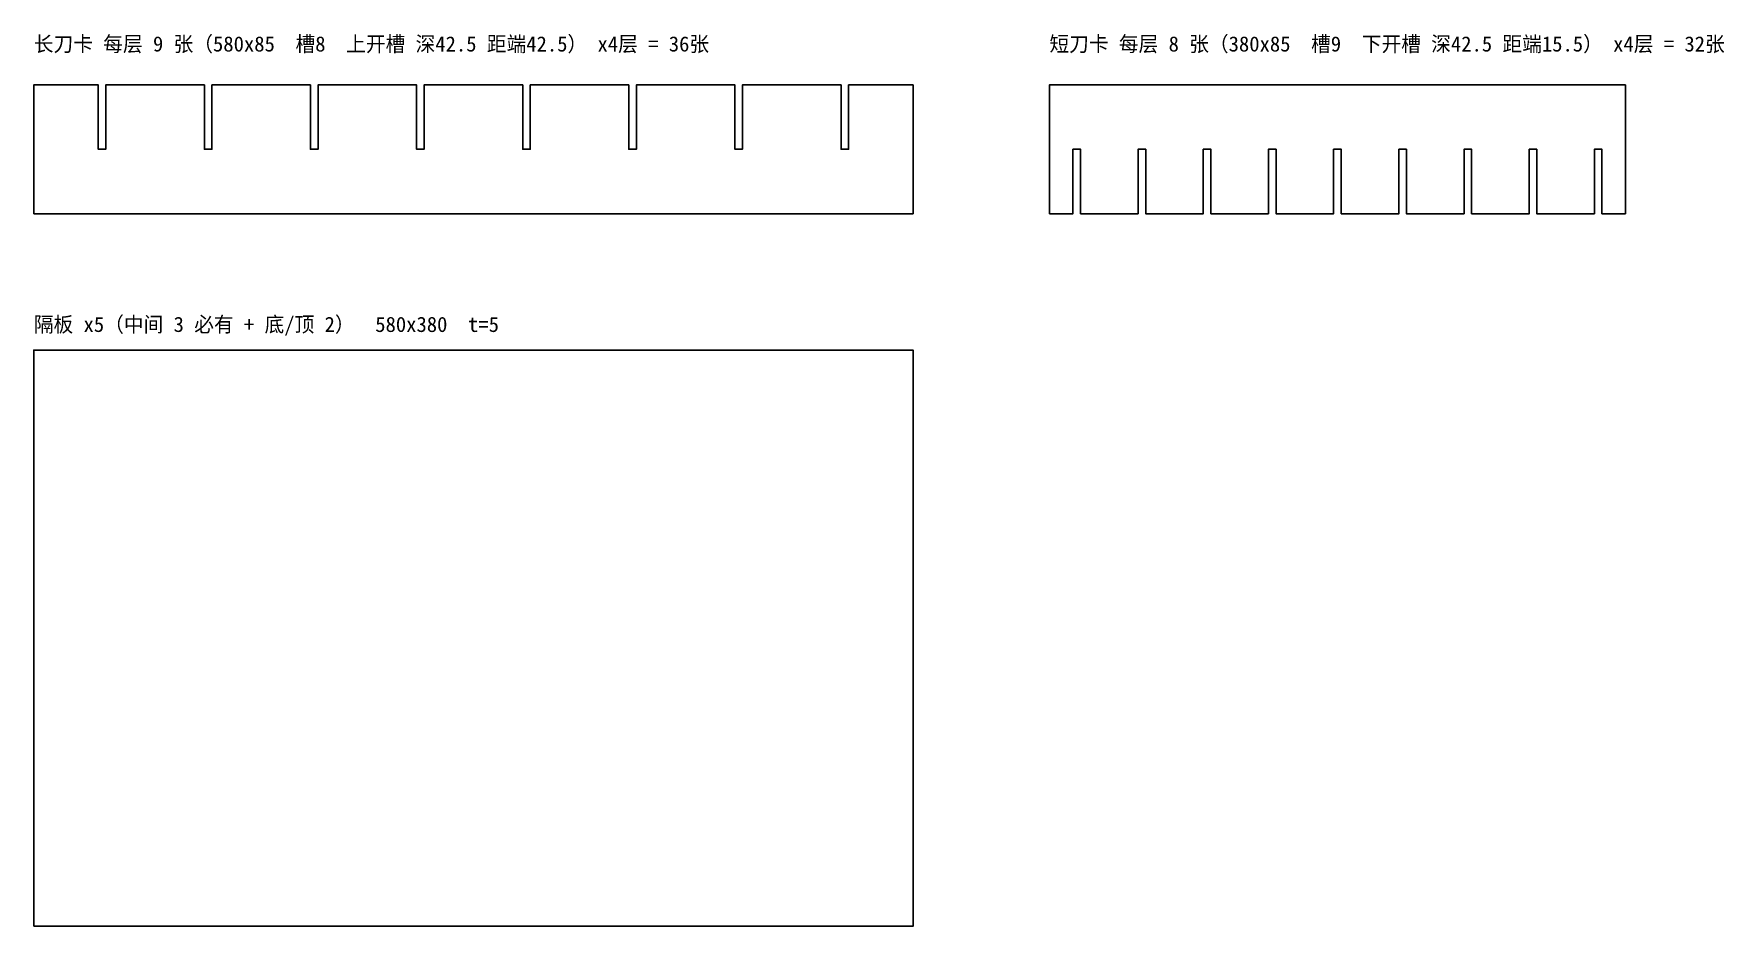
# Model space of a CAD drawing. Header units: metres. Extents: x 0 to 1115, y -470 to 119.
import ezdxf

# ---------------------------------------------------------------- set-up
doc = ezdxf.new("R2010")
doc.units = ezdxf.units.M
doc.layers.add('CUT', color=7, linetype='Continuous')
doc.layers.add('NOTES', color=8, linetype='Continuous')

msp = doc.modelspace()

# ---------------------------------------------------------------- linework, layer by layer
at = {"layer": 'CUT'}
for points in [[(0, 0), (580, 0), (580, 85), (537.5, 85), (537.5, 42.5), (532.5, 42.5), (532.5, 85), (467.5, 85), (467.5, 42.5), (462.5, 42.5), (462.5, 85), (397.5, 85), (397.5, 42.5), (392.5, 42.5), (392.5, 85), (327.5, 85), (327.5, 42.5), (322.5, 42.5), (322.5, 85), (257.5, 85), (257.5, 42.5), (252.5, 42.5), (252.5, 85), (187.5, 85), (187.5, 42.5), (182.5, 42.5), (182.5, 85), (117.5, 85), (117.5, 42.5), (112.5, 42.5), (112.5, 85), (47.5, 85), (47.5, 42.5), (42.5, 42.5), (42.5, 85), (0, 85)], [(670, 0), (685.5, 0), (685.5, 42.5), (690.5, 42.5), (690.5, 0), (728.5, 0), (728.5, 42.5), (733.5, 42.5), (733.5, 0), (771.5, 0), (771.5, 42.5), (776.5, 42.5), (776.5, 0), (814.5, 0), (814.5, 42.5), (819.5, 42.5), (819.5, 0), (857.5, 0), (857.5, 42.5), (862.5, 42.5), (862.5, 0), (900.5, 0), (900.5, 42.5), (905.5, 42.5), (905.5, 0), (943.5, 0), (943.5, 42.5), (948.5, 42.5), (948.5, 0), (986.5, 0), (986.5, 42.5), (991.5, 42.5), (991.5, 0), (1029.5, 0), (1029.5, 42.5), (1034.5, 42.5), (1034.5, 0), (1050, 0), (1050, 85), (670, 85)], [(0, -470), (580, -470), (580, -90), (0, -90)]]:
    msp.add_lwpolyline(points, close=True, dxfattribs=at)

# ---------------------------------------------------------------- texts
at = {"layer": 'NOTES'}
for s, p in [('长刀卡 每层 9 张（580x85  槽8  上开槽 深42.5 距端42.5） x4层 = 36张', (0, 107)), ('短刀卡 每层 8 张（380x85  槽9  下开槽 深42.5 距端15.5） x4层 = 32张', (670, 107)), ('隔板 x5（中间 3 必有 + 底/顶 2）  580x380  t=5', (0, -78))]:
    msp.add_text(s, height=10, dxfattribs=at).set_placement(p)

doc.saveas('drawing.dxf')
